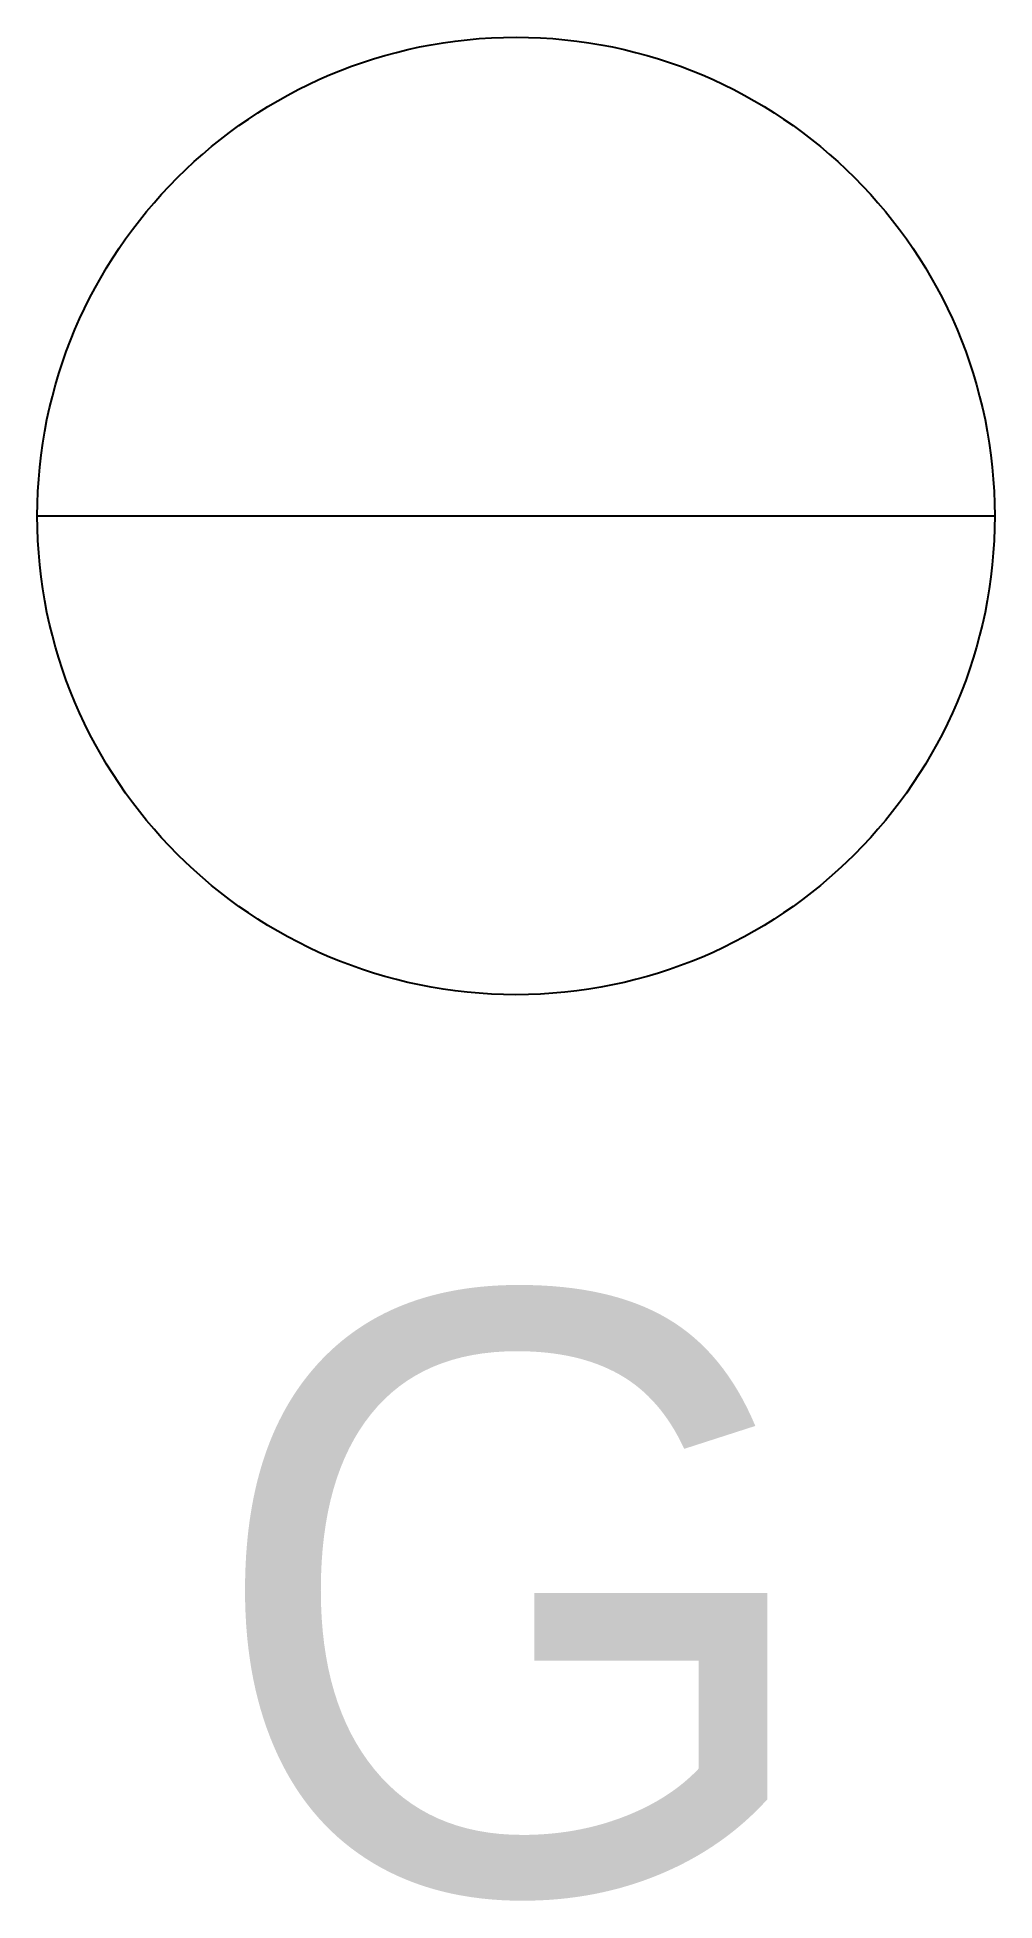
# Model space of a CAD drawing. Header units: metres. Extents: x -0.08 to 0.08, y -0.231 to 0.08.
import ezdxf
from ezdxf.enums import TextEntityAlignment as Align

# ---------------------------------------------------------------- set-up
doc = ezdxf.new("R2010")
doc.units = ezdxf.units.M

msp = doc.modelspace()

# ---------------------------------------------------------------- linework, layer by layer
msp.add_line((-0.08, 0), (0.08, 0))
msp.add_circle((0, 0), 0.08)

# ---------------------------------------------------------------- texts
msp.add_text('G', height=0.1).set_placement((0, -0.18), align=Align.MIDDLE_CENTER)

doc.saveas('drawing.dxf')
